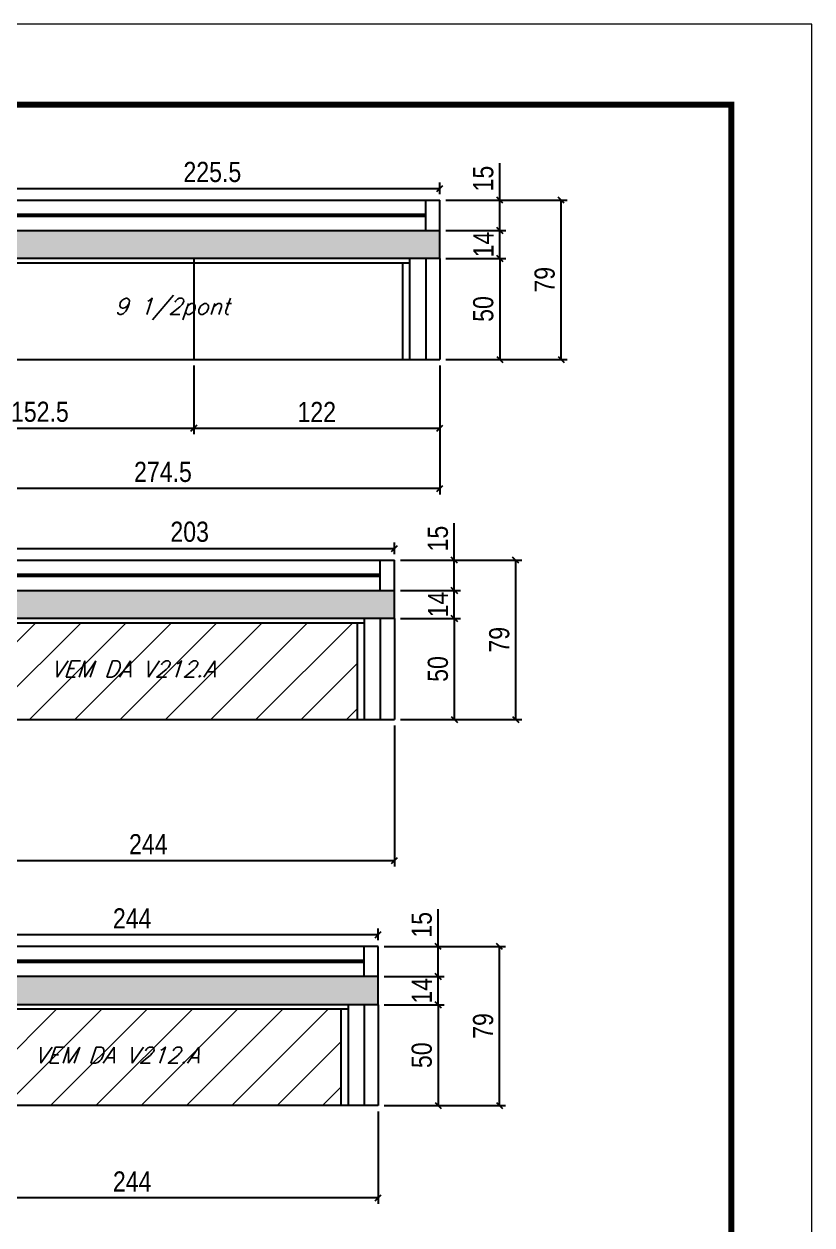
# Model space of a CAD drawing. Extents: x 13154 to 22413, y 1253 to 30260.
# Drawn here: x 17432 to 17823, y 25828 to 26423 of the extents above; entities that cross this region are included whole.
import ezdxf

# ---------------------------------------------------------------- set-up
doc = ezdxf.new("R2010")
doc.units = 0
doc.linetypes.add('DASHED', pattern=[0.75, 0.5, -0.25])
for name, color, linetype in [('COTA', 241, 'Continuous'), ('Painéis', 200, 'Continuous'), ('SARR_2.2x7', 40, 'Continuous'), ('SARR_3.5x7', 81, 'Continuous'), ('texto', 7, 'Continuous')]:
    doc.layers.add(name, color=color, linetype=linetype)
for name, color, linetype, lineweight in [('Folhas', 255, 'Continuous', 9), ('Hachura', 251, 'Continuous', 9), ('SARRAFO DE PRESSAO', 251, 'DASHED', 9)]:
    doc.layers.add(name, color=color, linetype=linetype, lineweight=lineweight)
doc.styles.add('COTA TECNICA', font='techl___.ttf', dxfattribs={"height": 10})
doc.styles.add('Romans', font='romans.shx')
doc.dimstyles.new('PAINEL', dxfattribs={"dimtxt": 10, "dimasz": 3, "dimexe": 3, "dimexo": 3, "dimgap": 3, "dimtad": 1, "dimdec": 1, "dimzin": 12, "dimdsep": 46, "dimtxsty": 'COTA TECNICA', "dimblk1": 'OBLIQUE', "dimblk2": 'OBLIQUE', "dimsah": 1, "dimcen": 0.9, "dimclrd": 4, "dimclre": 4, "dimclrt": 240, "dimadec": 1, "dimazin": 3, "dimtfac": 1, "dimtdec": 1, "dimtmove": 0, "dimatfit": 3, "dimfxl": 1, "dimtolj": 1, "dimtzin": 12, "dimarcsym": 0})

# ---------------------------------------------------------------- blocks, each defined once
blk = doc.blocks.new('9999999999')
at = {"layer": 'Folhas'}
blk.add_lwpolyline([(98138.98, 34190.21), (99623.98, 34190.21), (99623.98, 35240.21), (98138.98, 35240.21)], close=True, dxfattribs=at)
at = {"layer": 'Folhas', "color": 30, "const_width": 3}
blk.add_lwpolyline([(98213.98, 34230.21), (99583.98, 34230.21), (99583.98, 35200.21), (98213.98, 35200.21)], close=True, dxfattribs=at)
blk = doc.blocks.new('_Oblique')
at = {"color": 0, "linetype": 'ByBlock', "lineweight": -2}
blk.add_line((-0.5, -0.5), (0.5, 0.5), dxfattribs=at)
blk = doc.blocks.new('*D169')
at = {"layer": 'COTA', "color": 4, "linetype": 'ByBlock', "lineweight": -2, "transparency": 16777216}
for p, q in [((17363.89, 26254.09), (17363.89, 26190.11)), ((17638.39, 26254.09), (17638.39, 26190.11)), ((17638.39, 26193.11), (17363.89, 26193.11))]:
    blk.add_line(p, q, dxfattribs=at)
at = {"layer": 'Defpoints', "color": 0, "linetype": 'ByBlock', "transparency": 16777216}
for p in [(17363.89, 26257.09), (17638.39, 26257.09), (17363.89, 26193.11)]:
    blk.add_point(p, dxfattribs=at)
at = {"layer": 'COTA', "color": 4, "linetype": 'ByBlock', "lineweight": -2, "transparency": 16777216, "xscale": 3, "yscale": 3, "zscale": 3, "rotation": 180}
blk.add_blockref('_Oblique', (17363.89, 26193.11), dxfattribs=at)
at = {"layer": 'COTA', "color": 4, "linetype": 'ByBlock', "lineweight": -2, "transparency": 16777216, "xscale": 3, "yscale": 3, "zscale": 3}
blk.add_blockref('_Oblique', (17638.39, 26193.11), dxfattribs=at)
at = {"layer": 'COTA', "color": 240, "linetype": 'ByBlock', "transparency": 16777216, "insert": (17501.14, 26201.22), "char_height": 10, "attachment_point": 5, "style": 'COTA TECNICA'}
blk.add_mtext('\\A1;274.5', dxfattribs=at)
blk = doc.blocks.new('*D1103')
at = {"layer": 'COTA', "color": 4, "linetype": 'ByBlock', "lineweight": -2, "transparency": 16777216}
for p, q in [((17363.89, 26254.09), (17363.89, 26219.94)), ((17516.39, 26254.09), (17516.39, 26219.94)), ((17363.89, 26222.94), (17516.39, 26222.94))]:
    blk.add_line(p, q, dxfattribs=at)
at = {"layer": 'Defpoints', "color": 0, "linetype": 'ByBlock', "transparency": 16777216}
for p in [(17363.89, 26257.09), (17516.39, 26257.09), (17516.39, 26222.94)]:
    blk.add_point(p, dxfattribs=at)
at = {"layer": 'COTA', "color": 4, "linetype": 'ByBlock', "lineweight": -2, "transparency": 16777216, "xscale": 3, "yscale": 3, "zscale": 3, "rotation": 180}
blk.add_blockref('_Oblique', (17363.89, 26222.94), dxfattribs=at)
at = {"layer": 'COTA', "color": 4, "linetype": 'ByBlock', "lineweight": -2, "transparency": 16777216, "xscale": 3, "yscale": 3, "zscale": 3}
blk.add_blockref('_Oblique', (17516.39, 26222.94), dxfattribs=at)
at = {"layer": 'COTA', "color": 240, "linetype": 'ByBlock', "transparency": 16777216, "insert": (17440.14, 26231.05), "char_height": 10, "attachment_point": 5, "style": 'COTA TECNICA'}
blk.add_mtext('\\A1;152.5', dxfattribs=at)
blk = doc.blocks.new('*D1104')
at = {"layer": 'COTA', "color": 4, "linetype": 'ByBlock', "lineweight": -2, "transparency": 16777216}
for p, q in [((17516.39, 26254.09), (17516.39, 26219.94)), ((17638.39, 26254.09), (17638.39, 26219.94)), ((17516.39, 26222.94), (17638.39, 26222.94))]:
    blk.add_line(p, q, dxfattribs=at)
at = {"layer": 'Defpoints', "color": 0, "linetype": 'ByBlock', "transparency": 16777216}
for p in [(17516.39, 26257.09), (17638.39, 26257.09), (17638.39, 26222.94)]:
    blk.add_point(p, dxfattribs=at)
at = {"layer": 'COTA', "color": 4, "linetype": 'ByBlock', "lineweight": -2, "transparency": 16777216, "xscale": 3, "yscale": 3, "zscale": 3, "rotation": 180}
blk.add_blockref('_Oblique', (17516.39, 26222.94), dxfattribs=at)
at = {"layer": 'COTA', "color": 4, "linetype": 'ByBlock', "lineweight": -2, "transparency": 16777216, "xscale": 3, "yscale": 3, "zscale": 3}
blk.add_blockref('_Oblique', (17638.39, 26222.94), dxfattribs=at)
at = {"layer": 'COTA', "color": 240, "linetype": 'ByBlock', "transparency": 16777216, "insert": (17577.39, 26231), "char_height": 10, "attachment_point": 5, "style": 'COTA TECNICA'}
blk.add_mtext('\\A1;122', dxfattribs=at)
blk = doc.blocks.new('*D1172')
at = {"layer": 'COTA', "color": 4, "linetype": 'ByBlock', "lineweight": -2, "transparency": 16777216}
for p, q in [((17412.89, 26339.09), (17412.89, 26344.89)), ((17638.39, 26339.09), (17638.39, 26344.89)), ((17412.89, 26341.89), (17638.39, 26341.89))]:
    blk.add_line(p, q, dxfattribs=at)
at = {"layer": 'Defpoints', "color": 0, "linetype": 'ByBlock', "transparency": 16777216}
for p in [(17638.39, 26341.89), (17412.89, 26336.09), (17638.39, 26336.09)]:
    blk.add_point(p, dxfattribs=at)
at = {"layer": 'COTA', "color": 4, "linetype": 'ByBlock', "lineweight": -2, "transparency": 16777216, "xscale": 3, "yscale": 3, "zscale": 3, "rotation": 180}
blk.add_blockref('_Oblique', (17412.89, 26341.89), dxfattribs=at)
at = {"layer": 'COTA', "color": 4, "linetype": 'ByBlock', "lineweight": -2, "transparency": 16777216, "xscale": 3, "yscale": 3, "zscale": 3}
blk.add_blockref('_Oblique', (17638.39, 26341.89), dxfattribs=at)
at = {"layer": 'COTA', "color": 240, "linetype": 'ByBlock', "transparency": 16777216, "insert": (17525.64, 26350), "char_height": 10, "attachment_point": 5, "style": 'COTA TECNICA'}
blk.add_mtext('\\A1;225.5', dxfattribs=at)
blk = doc.blocks.new('*D1173')
at = {"layer": 'COTA', "color": 4, "linetype": 'ByBlock', "lineweight": -2, "transparency": 16777216}
for p, q in [((17641.39, 26307.09), (17671.09, 26307.09)), ((17668.09, 26307.09), (17668.09, 26257.09)), ((17641.39, 26257.09), (17671.09, 26257.09))]:
    blk.add_line(p, q, dxfattribs=at)
at = {"layer": 'Defpoints', "color": 0, "linetype": 'ByBlock', "transparency": 16777216}
for p in [(17638.39, 26307.09), (17638.39, 26257.09), (17668.09, 26257.09)]:
    blk.add_point(p, dxfattribs=at)
at = {"layer": 'COTA', "color": 4, "linetype": 'ByBlock', "lineweight": -2, "transparency": 16777216, "xscale": 3, "yscale": 3, "zscale": 3}
for p, rotation in [((17668.09, 26307.09), 90), ((17668.09, 26257.09), 270)]:
    blk.add_blockref('_Oblique', p, dxfattribs=dict(at, rotation=rotation))
at = {"layer": 'COTA', "color": 240, "linetype": 'ByBlock', "transparency": 16777216, "insert": (17659.98, 26282.09), "char_height": 10, "attachment_point": 5, "rotation": 90, "style": 'COTA TECNICA'}
blk.add_mtext('\\A1;50', dxfattribs=at)
blk = doc.blocks.new('*D1174')
at = {"layer": 'COTA', "color": 4, "linetype": 'ByBlock', "lineweight": -2, "transparency": 16777216}
for p, q in [((17641.39, 26321.09), (17671.09, 26321.09)), ((17668.09, 26307.09), (17668.09, 26321.09)), ((17641.39, 26307.09), (17671.09, 26307.09))]:
    blk.add_line(p, q, dxfattribs=at)
at = {"layer": 'Defpoints', "color": 0, "linetype": 'ByBlock', "transparency": 16777216}
for p in [(17638.39, 26321.09), (17668.09, 26321.09), (17638.39, 26307.09)]:
    blk.add_point(p, dxfattribs=at)
at = {"layer": 'COTA', "color": 4, "linetype": 'ByBlock', "lineweight": -2, "transparency": 16777216, "xscale": 3, "yscale": 3, "zscale": 3}
for p, rotation in [((17668.09, 26321.09), 90), ((17668.09, 26307.09), 270)]:
    blk.add_blockref('_Oblique', p, dxfattribs=dict(at, rotation=rotation))
at = {"layer": 'COTA', "color": 240, "linetype": 'ByBlock', "transparency": 16777216, "insert": (17660.02, 26314.09), "char_height": 10, "attachment_point": 5, "rotation": 90, "style": 'COTA TECNICA'}
blk.add_mtext('\\A1;14', dxfattribs=at)
blk = doc.blocks.new('*D1175')
at = {"layer": 'COTA', "color": 4, "linetype": 'ByBlock', "lineweight": -2, "transparency": 16777216}
for p, q in [((17668.09, 26336.09), (17668.09, 26354.46)), ((17641.39, 26336.09), (17671.09, 26336.09)), ((17668.09, 26321.09), (17668.09, 26336.09)), ((17641.39, 26321.09), (17671.09, 26321.09))]:
    blk.add_line(p, q, dxfattribs=at)
at = {"layer": 'Defpoints', "color": 0, "linetype": 'ByBlock', "transparency": 16777216}
for p in [(17638.39, 26336.09), (17668.09, 26336.09), (17638.39, 26321.09)]:
    blk.add_point(p, dxfattribs=at)
at = {"layer": 'COTA', "color": 4, "linetype": 'ByBlock', "lineweight": -2, "transparency": 16777216, "xscale": 3, "yscale": 3, "zscale": 3}
for p, rotation in [((17668.09, 26336.09), 90), ((17668.09, 26321.09), 270)]:
    blk.add_blockref('_Oblique', p, dxfattribs=dict(at, rotation=rotation))
at = {"layer": 'COTA', "color": 240, "linetype": 'ByBlock', "transparency": 16777216, "insert": (17659.98, 26346.78), "char_height": 10, "attachment_point": 5, "rotation": 90, "style": 'COTA TECNICA'}
blk.add_mtext('\\A1;15', dxfattribs=at)
blk = doc.blocks.new('*D1176')
at = {"layer": 'COTA', "color": 4, "linetype": 'ByBlock', "lineweight": -2, "transparency": 16777216}
for p, q in [((17641.39, 26336.09), (17701.51, 26336.09)), ((17698.51, 26257.09), (17698.51, 26336.09)), ((17641.39, 26257.09), (17701.51, 26257.09))]:
    blk.add_line(p, q, dxfattribs=at)
at = {"layer": 'Defpoints', "color": 0, "linetype": 'ByBlock', "transparency": 16777216}
for p in [(17638.39, 26336.09), (17698.51, 26336.09), (17638.39, 26257.09)]:
    blk.add_point(p, dxfattribs=at)
at = {"layer": 'COTA', "color": 4, "linetype": 'ByBlock', "lineweight": -2, "transparency": 16777216, "xscale": 3, "yscale": 3, "zscale": 3}
for p, rotation in [((17698.51, 26336.09), 90), ((17698.51, 26257.09), 270)]:
    blk.add_blockref('_Oblique', p, dxfattribs=dict(at, rotation=rotation))
at = {"layer": 'COTA', "color": 240, "linetype": 'ByBlock', "transparency": 16777216, "insert": (17690.41, 26296.59), "char_height": 10, "attachment_point": 5, "rotation": 90, "style": 'COTA TECNICA'}
blk.add_mtext('\\A1;79', dxfattribs=at)
blk = doc.blocks.new('*D1187')
at = {"layer": 'COTA', "color": 4, "linetype": 'ByBlock', "lineweight": -2, "transparency": 16777216}
for p, q in [((17371.89, 26075.51), (17371.89, 26005.52)), ((17615.89, 26075.51), (17615.89, 26005.52)), ((17371.89, 26008.52), (17615.89, 26008.52))]:
    blk.add_line(p, q, dxfattribs=at)
at = {"layer": 'Defpoints', "color": 0, "linetype": 'ByBlock', "transparency": 16777216}
for p in [(17371.89, 26078.51), (17615.89, 26078.51), (17615.89, 26008.52)]:
    blk.add_point(p, dxfattribs=at)
at = {"layer": 'COTA', "color": 4, "linetype": 'ByBlock', "lineweight": -2, "transparency": 16777216, "xscale": 3, "yscale": 3, "zscale": 3, "rotation": 180}
blk.add_blockref('_Oblique', (17371.89, 26008.52), dxfattribs=at)
at = {"layer": 'COTA', "color": 4, "linetype": 'ByBlock', "lineweight": -2, "transparency": 16777216, "xscale": 3, "yscale": 3, "zscale": 3}
blk.add_blockref('_Oblique', (17615.89, 26008.52), dxfattribs=at)
at = {"layer": 'COTA', "color": 240, "linetype": 'ByBlock', "transparency": 16777216, "insert": (17493.89, 26016.59), "char_height": 10, "attachment_point": 5, "style": 'COTA TECNICA'}
blk.add_mtext('\\A1;244', dxfattribs=at)
blk = doc.blocks.new('*D1188')
at = {"layer": 'COTA', "color": 4, "linetype": 'ByBlock', "lineweight": -2, "transparency": 16777216}
for p, q in [((17412.89, 26160.51), (17412.89, 26166.31)), ((17615.89, 26160.51), (17615.89, 26166.31)), ((17412.89, 26163.31), (17615.89, 26163.31))]:
    blk.add_line(p, q, dxfattribs=at)
at = {"layer": 'Defpoints', "color": 0, "linetype": 'ByBlock', "transparency": 16777216}
for p in [(17615.89, 26163.31), (17412.89, 26157.51), (17615.89, 26157.51)]:
    blk.add_point(p, dxfattribs=at)
at = {"layer": 'COTA', "color": 4, "linetype": 'ByBlock', "lineweight": -2, "transparency": 16777216, "xscale": 3, "yscale": 3, "zscale": 3, "rotation": 180}
blk.add_blockref('_Oblique', (17412.89, 26163.31), dxfattribs=at)
at = {"layer": 'COTA', "color": 4, "linetype": 'ByBlock', "lineweight": -2, "transparency": 16777216, "xscale": 3, "yscale": 3, "zscale": 3}
blk.add_blockref('_Oblique', (17615.89, 26163.31), dxfattribs=at)
at = {"layer": 'COTA', "color": 240, "linetype": 'ByBlock', "transparency": 16777216, "insert": (17514.39, 26171.53), "char_height": 10, "attachment_point": 5, "style": 'COTA TECNICA'}
blk.add_mtext('\\A1;203', dxfattribs=at)
blk = doc.blocks.new('*D190')
at = {"layer": 'COTA', "color": 4, "linetype": 'ByBlock', "lineweight": -2, "transparency": 16777216}
for p, q in [((17618.89, 26128.51), (17648.59, 26128.51)), ((17645.59, 26128.51), (17645.59, 26078.51)), ((17618.89, 26078.51), (17648.59, 26078.51))]:
    blk.add_line(p, q, dxfattribs=at)
at = {"layer": 'Defpoints', "color": 0, "linetype": 'ByBlock', "transparency": 16777216}
for p in [(17615.89, 26128.51), (17615.89, 26078.51), (17645.59, 26078.51)]:
    blk.add_point(p, dxfattribs=at)
at = {"layer": 'COTA', "color": 4, "linetype": 'ByBlock', "lineweight": -2, "transparency": 16777216, "xscale": 3, "yscale": 3, "zscale": 3}
for p, rotation in [((17645.59, 26128.51), 90), ((17645.59, 26078.51), 270)]:
    blk.add_blockref('_Oblique', p, dxfattribs=dict(at, rotation=rotation))
at = {"layer": 'COTA', "color": 240, "linetype": 'ByBlock', "transparency": 16777216, "insert": (17637.48, 26103.51), "char_height": 10, "attachment_point": 5, "rotation": 90, "style": 'COTA TECNICA'}
blk.add_mtext('\\A1;50', dxfattribs=at)
blk = doc.blocks.new('*D191')
at = {"layer": 'COTA', "color": 4, "linetype": 'ByBlock', "lineweight": -2, "transparency": 16777216}
for p, q in [((17618.89, 26142.51), (17648.59, 26142.51)), ((17645.59, 26128.51), (17645.59, 26142.51)), ((17618.89, 26128.51), (17648.59, 26128.51))]:
    blk.add_line(p, q, dxfattribs=at)
at = {"layer": 'Defpoints', "color": 0, "linetype": 'ByBlock', "transparency": 16777216}
for p in [(17615.89, 26142.51), (17645.59, 26142.51), (17615.89, 26128.51)]:
    blk.add_point(p, dxfattribs=at)
at = {"layer": 'COTA', "color": 4, "linetype": 'ByBlock', "lineweight": -2, "transparency": 16777216, "xscale": 3, "yscale": 3, "zscale": 3}
for p, rotation in [((17645.59, 26142.51), 90), ((17645.59, 26128.51), 270)]:
    blk.add_blockref('_Oblique', p, dxfattribs=dict(at, rotation=rotation))
at = {"layer": 'COTA', "color": 240, "linetype": 'ByBlock', "transparency": 16777216, "insert": (17637.52, 26135.51), "char_height": 10, "attachment_point": 5, "rotation": 90, "style": 'COTA TECNICA'}
blk.add_mtext('\\A1;14', dxfattribs=at)
blk = doc.blocks.new('*D192')
at = {"layer": 'COTA', "color": 4, "linetype": 'ByBlock', "lineweight": -2, "transparency": 16777216}
for p, q in [((17645.59, 26157.51), (17645.59, 26175.89)), ((17618.89, 26157.51), (17648.59, 26157.51)), ((17645.59, 26142.51), (17645.59, 26157.51)), ((17618.89, 26142.51), (17648.59, 26142.51))]:
    blk.add_line(p, q, dxfattribs=at)
at = {"layer": 'Defpoints', "color": 0, "linetype": 'ByBlock', "transparency": 16777216}
for p in [(17615.89, 26157.51), (17645.59, 26157.51), (17615.89, 26142.51)]:
    blk.add_point(p, dxfattribs=at)
at = {"layer": 'COTA', "color": 4, "linetype": 'ByBlock', "lineweight": -2, "transparency": 16777216, "xscale": 3, "yscale": 3, "zscale": 3}
for p, rotation in [((17645.59, 26157.51), 90), ((17645.59, 26142.51), 270)]:
    blk.add_blockref('_Oblique', p, dxfattribs=dict(at, rotation=rotation))
at = {"layer": 'COTA', "color": 240, "linetype": 'ByBlock', "transparency": 16777216, "insert": (17637.48, 26168.2), "char_height": 10, "attachment_point": 5, "rotation": 90, "style": 'COTA TECNICA'}
blk.add_mtext('\\A1;15', dxfattribs=at)
blk = doc.blocks.new('*D193')
at = {"layer": 'COTA', "color": 4, "linetype": 'ByBlock', "lineweight": -2, "transparency": 16777216}
for p, q in [((17618.89, 26157.51), (17679.01, 26157.51)), ((17676.01, 26078.51), (17676.01, 26157.51)), ((17618.89, 26078.51), (17679.01, 26078.51))]:
    blk.add_line(p, q, dxfattribs=at)
at = {"layer": 'Defpoints', "color": 0, "linetype": 'ByBlock', "transparency": 16777216}
for p in [(17615.89, 26157.51), (17676.01, 26157.51), (17615.89, 26078.51)]:
    blk.add_point(p, dxfattribs=at)
at = {"layer": 'COTA', "color": 4, "linetype": 'ByBlock', "lineweight": -2, "transparency": 16777216, "xscale": 3, "yscale": 3, "zscale": 3}
for p, rotation in [((17676.01, 26157.51), 90), ((17676.01, 26078.51), 270)]:
    blk.add_blockref('_Oblique', p, dxfattribs=dict(at, rotation=rotation))
at = {"layer": 'COTA', "color": 240, "linetype": 'ByBlock', "transparency": 16777216, "insert": (17667.91, 26118.01), "char_height": 10, "attachment_point": 5, "rotation": 90, "style": 'COTA TECNICA'}
blk.add_mtext('\\A1;79', dxfattribs=at)
blk = doc.blocks.new('*D1189')
at = {"layer": 'COTA', "color": 4, "linetype": 'ByBlock', "lineweight": -2, "transparency": 16777216}
for p, q in [((17363.89, 25968.92), (17363.89, 25974.72)), ((17607.89, 25968.92), (17607.89, 25974.72)), ((17607.89, 25971.72), (17363.89, 25971.72))]:
    blk.add_line(p, q, dxfattribs=at)
at = {"layer": 'Defpoints', "color": 0, "linetype": 'ByBlock', "transparency": 16777216}
for p in [(17363.89, 25971.72), (17363.89, 25965.92), (17607.89, 25965.92)]:
    blk.add_point(p, dxfattribs=at)
at = {"layer": 'COTA', "color": 4, "linetype": 'ByBlock', "lineweight": -2, "transparency": 16777216, "xscale": 3, "yscale": 3, "zscale": 3, "rotation": 180}
blk.add_blockref('_Oblique', (17363.89, 25971.72), dxfattribs=at)
at = {"layer": 'COTA', "color": 4, "linetype": 'ByBlock', "lineweight": -2, "transparency": 16777216, "xscale": 3, "yscale": 3, "zscale": 3}
blk.add_blockref('_Oblique', (17607.89, 25971.72), dxfattribs=at)
at = {"layer": 'COTA', "color": 240, "linetype": 'ByBlock', "transparency": 16777216, "insert": (17485.89, 25979.79), "char_height": 10, "attachment_point": 5, "style": 'COTA TECNICA'}
blk.add_mtext('\\A1;244', dxfattribs=at)
blk = doc.blocks.new('*D1193')
at = {"layer": 'COTA', "color": 4, "linetype": 'ByBlock', "lineweight": -2, "transparency": 16777216}
for p, q in [((17363.89, 25883.92), (17363.89, 25838.21)), ((17607.89, 25883.92), (17607.89, 25838.21)), ((17607.89, 25841.21), (17363.89, 25841.21))]:
    blk.add_line(p, q, dxfattribs=at)
at = {"layer": 'Defpoints', "color": 0, "linetype": 'ByBlock', "transparency": 16777216}
for p in [(17363.89, 25886.92), (17607.89, 25886.92), (17363.89, 25841.21)]:
    blk.add_point(p, dxfattribs=at)
at = {"layer": 'COTA', "color": 4, "linetype": 'ByBlock', "lineweight": -2, "transparency": 16777216, "xscale": 3, "yscale": 3, "zscale": 3, "rotation": 180}
blk.add_blockref('_Oblique', (17363.89, 25841.21), dxfattribs=at)
at = {"layer": 'COTA', "color": 4, "linetype": 'ByBlock', "lineweight": -2, "transparency": 16777216, "xscale": 3, "yscale": 3, "zscale": 3}
blk.add_blockref('_Oblique', (17607.89, 25841.21), dxfattribs=at)
at = {"layer": 'COTA', "color": 240, "linetype": 'ByBlock', "transparency": 16777216, "insert": (17485.89, 25849.28), "char_height": 10, "attachment_point": 5, "style": 'COTA TECNICA'}
blk.add_mtext('\\A1;244', dxfattribs=at)
blk = doc.blocks.new('*D195')
at = {"layer": 'COTA', "color": 4, "linetype": 'ByBlock', "lineweight": -2, "transparency": 16777216}
for p, q in [((17610.89, 25936.92), (17640.59, 25936.92)), ((17637.59, 25936.92), (17637.59, 25886.92)), ((17610.89, 25886.92), (17640.59, 25886.92))]:
    blk.add_line(p, q, dxfattribs=at)
at = {"layer": 'Defpoints', "color": 0, "linetype": 'ByBlock', "transparency": 16777216}
for p in [(17607.89, 25936.92), (17607.89, 25886.92), (17637.59, 25886.92)]:
    blk.add_point(p, dxfattribs=at)
at = {"layer": 'COTA', "color": 4, "linetype": 'ByBlock', "lineweight": -2, "transparency": 16777216, "xscale": 3, "yscale": 3, "zscale": 3}
for p, rotation in [((17637.59, 25936.92), 90), ((17637.59, 25886.92), 270)]:
    blk.add_blockref('_Oblique', p, dxfattribs=dict(at, rotation=rotation))
at = {"layer": 'COTA', "color": 240, "linetype": 'ByBlock', "transparency": 16777216, "insert": (17629.48, 25911.92), "char_height": 10, "attachment_point": 5, "rotation": 90, "style": 'COTA TECNICA'}
blk.add_mtext('\\A1;50', dxfattribs=at)
blk = doc.blocks.new('*D196')
at = {"layer": 'COTA', "color": 4, "linetype": 'ByBlock', "lineweight": -2, "transparency": 16777216}
for p, q in [((17610.89, 25950.92), (17640.59, 25950.92)), ((17637.59, 25936.92), (17637.59, 25950.92)), ((17610.89, 25936.92), (17640.59, 25936.92))]:
    blk.add_line(p, q, dxfattribs=at)
at = {"layer": 'Defpoints', "color": 0, "linetype": 'ByBlock', "transparency": 16777216}
for p in [(17607.89, 25950.92), (17637.59, 25950.92), (17607.89, 25936.92)]:
    blk.add_point(p, dxfattribs=at)
at = {"layer": 'COTA', "color": 4, "linetype": 'ByBlock', "lineweight": -2, "transparency": 16777216, "xscale": 3, "yscale": 3, "zscale": 3}
for p, rotation in [((17637.59, 25950.92), 90), ((17637.59, 25936.92), 270)]:
    blk.add_blockref('_Oblique', p, dxfattribs=dict(at, rotation=rotation))
at = {"layer": 'COTA', "color": 240, "linetype": 'ByBlock', "transparency": 16777216, "insert": (17629.52, 25943.92), "char_height": 10, "attachment_point": 5, "rotation": 90, "style": 'COTA TECNICA'}
blk.add_mtext('\\A1;14', dxfattribs=at)
blk = doc.blocks.new('*D197')
at = {"layer": 'COTA', "color": 4, "linetype": 'ByBlock', "lineweight": -2, "transparency": 16777216}
for p, q in [((17637.59, 25965.92), (17637.59, 25984.29)), ((17610.89, 25965.92), (17640.59, 25965.92)), ((17637.59, 25950.92), (17637.59, 25965.92)), ((17610.89, 25950.92), (17640.59, 25950.92))]:
    blk.add_line(p, q, dxfattribs=at)
at = {"layer": 'Defpoints', "color": 0, "linetype": 'ByBlock', "transparency": 16777216}
for p in [(17607.89, 25965.92), (17637.59, 25965.92), (17607.89, 25950.92)]:
    blk.add_point(p, dxfattribs=at)
at = {"layer": 'COTA', "color": 4, "linetype": 'ByBlock', "lineweight": -2, "transparency": 16777216, "xscale": 3, "yscale": 3, "zscale": 3}
for p, rotation in [((17637.59, 25965.92), 90), ((17637.59, 25950.92), 270)]:
    blk.add_blockref('_Oblique', p, dxfattribs=dict(at, rotation=rotation))
at = {"layer": 'COTA', "color": 240, "linetype": 'ByBlock', "transparency": 16777216, "insert": (17629.48, 25976.61), "char_height": 10, "attachment_point": 5, "rotation": 90, "style": 'COTA TECNICA'}
blk.add_mtext('\\A1;15', dxfattribs=at)
blk = doc.blocks.new('*D198')
at = {"layer": 'COTA', "color": 4, "linetype": 'ByBlock', "lineweight": -2, "transparency": 16777216}
for p, q in [((17610.89, 25965.92), (17671.01, 25965.92)), ((17668.01, 25886.92), (17668.01, 25965.92)), ((17610.89, 25886.92), (17671.01, 25886.92))]:
    blk.add_line(p, q, dxfattribs=at)
at = {"layer": 'Defpoints', "color": 0, "linetype": 'ByBlock', "transparency": 16777216}
for p in [(17607.89, 25965.92), (17668.01, 25965.92), (17607.89, 25886.92)]:
    blk.add_point(p, dxfattribs=at)
at = {"layer": 'COTA', "color": 4, "linetype": 'ByBlock', "lineweight": -2, "transparency": 16777216, "xscale": 3, "yscale": 3, "zscale": 3}
for p, rotation in [((17668.01, 25965.92), 90), ((17668.01, 25886.92), 270)]:
    blk.add_blockref('_Oblique', p, dxfattribs=dict(at, rotation=rotation))
at = {"layer": 'COTA', "color": 240, "linetype": 'ByBlock', "transparency": 16777216, "insert": (17659.91, 25926.42), "char_height": 10, "attachment_point": 5, "rotation": 90, "style": 'COTA TECNICA'}
blk.add_mtext('\\A1;79', dxfattribs=at)

msp = doc.modelspace()

# ---------------------------------------------------------------- hatches: boundary and pattern name
at = {"layer": 'COTA', "linetype": 'ByBlock'}
h = msp.add_hatch(dxfattribs=at)
h.set_pattern_fill('AR-CONC', color=256, scale=0.03)
h.set_pattern_definition([(50, (-115866.6203, -5353.9355), (5.46554007, -0.47817257), [0.5715, -6.2865]), (355, (-115866.62, -5353.9355), (-1.05730264, 5.73170536), [0.4572, -5.02921753]), (100.4514447, (-115866.165, -5353.9753), (4.40823741, 5.25353256), [0.48570026, -5.34270734]), (46.1842, (-115866.62, -5352.4115), (8.13237123, -1.26126984), [0.85725, -9.42975]), (96.6355576, (-115865.9426, -5352.5166), (7.122124, 7.42278374), [0.7285507, -8.01406824]), (351.184151, (-115866.62, -5352.4115), (7.122124, 7.42278374), [0.685799, -7.54379196]), (21, (-115865.8583, -5352.7925), (4.54843174, -3.06795595), [0.5715, -6.2865]), (326, (-115865.858, -5352.7925), (1.85406085, 5.52563898), [0.4572, -5.0292]), (71.451445, (-115865.479, -5353.048), (6.40249258, 2.45768307), [0.48570026, -5.34269813]), (37.5, (-115866.6203, -5353.9355), (0.092658098, 2.536651166), [0, -4.96824, 0, -5.1054, 0, -5.04825]), (7.5, (-115866.6203, -5353.9355), (2.004589875, 3.005417245), [0, -2.91084, 0, -4.85394, 0, -1.92405]), (327.5, (-115868.3195, -5353.9355), (4.067717855, -0.17186232), [0, -1.905, 0, -5.9436, 0, -7.8867]), (317.5, (-115869.0815, -5353.9355), (4.44387544, 0.76279473), [0, -2.4765, 0, -3.94716, 0, -5.6007])])
h.paths.add_polyline_path([(17363.89, 26307.09), (17363.89, 26262.09), (17391.89, 26262.09), (17391.89, 26307.09), (17638.39, 26307.09), (17638.39, 26321.09), (16924.89, 26321.09), (16924.89, 26307.09), (17143.89, 26307.09), (17143.89, 26262.09), (17171.89, 26262.09), (17171.89, 26307.09)])
h = msp.add_hatch(dxfattribs=at)
h.set_pattern_fill('AR-CONC', color=256, scale=0.03)
h.set_pattern_definition([(50, (-115861.6203, -5327.072), (5.46554007, -0.47817257), [0.5715, -6.2865]), (355, (-115861.62, -5327.072), (-1.05730264, 5.73170536), [0.4572, -5.02921753]), (100.4514447, (-115861.165, -5327.1116), (4.40823741, 5.25353256), [0.48570026, -5.34270734]), (46.1842, (-115861.62, -5325.548), (8.13237123, -1.26126984), [0.85725, -9.42975]), (96.6355576, (-115860.9426, -5325.653), (7.122124, 7.42278374), [0.7285507, -8.01406824]), (351.184151, (-115861.62, -5325.548), (7.122124, 7.42278374), [0.685799, -7.54379196]), (21, (-115860.8583, -5325.929), (4.54843174, -3.06795595), [0.5715, -6.2865]), (326, (-115860.858, -5325.929), (1.85406085, 5.52563898), [0.4572, -5.0292]), (71.451445, (-115860.479, -5326.1845), (6.40249258, 2.45768307), [0.48570026, -5.34269813]), (37.5, (-115861.6203, -5327.0718), (0.092658098, 2.536651166), [0, -4.96824, 0, -5.1054, 0, -5.04825]), (7.5, (-115861.6203, -5327.0718), (2.004589875, 3.005417245), [0, -2.91084, 0, -4.85394, 0, -1.92405]), (327.5, (-115863.3195, -5327.0718), (4.067717855, -0.17186232), [0, -1.905, 0, -5.9436, 0, -7.8867]), (317.5, (-115864.0815, -5327.0718), (4.44387544, 0.76279473), [0, -2.4765, 0, -3.94716, 0, -5.6007])])
h.paths.add_polyline_path([(17206.39, 26083.51), (17239.39, 26083.51), (17239.39, 26128.51), (17615.89, 26128.51), (17615.89, 26142.51), (16924.89, 26142.51), (16924.89, 26128.51), (17206.39, 26128.51)])
h = msp.add_hatch(dxfattribs=at)
h.set_pattern_fill('AR-CONC', color=256, scale=0.03)
h.set_pattern_definition([(50, (-115915.1203, -5518.664), (5.46554007, -0.47817257), [0.5715, -6.2865]), (355, (-115915.12, -5518.664), (-1.05730264, 5.73170536), [0.4572, -5.02921753]), (100.4514447, (-115914.665, -5518.704), (4.40823741, 5.25353256), [0.48570026, -5.34270734]), (46.1842, (-115915.12, -5517.14), (8.13237123, -1.26126984), [0.85725, -9.42975]), (96.6355576, (-115914.4426, -5517.245), (7.122124, 7.42278374), [0.7285507, -8.01406824]), (351.184151, (-115915.12, -5517.14), (7.122124, 7.42278374), [0.685799, -7.54379196]), (21, (-115914.3583, -5517.521), (4.54843174, -3.06795595), [0.5715, -6.2865]), (326, (-115914.358, -5517.521), (1.85406085, 5.52563898), [0.4572, -5.0292]), (71.451445, (-115913.979, -5517.777), (6.40249258, 2.45768307), [0.48570026, -5.34269813]), (37.5, (-115915.1203, -5518.6641), (0.092658098, 2.536651166), [0, -4.96824, 0, -5.1054, 0, -5.04825]), (7.5, (-115915.1203, -5518.6641), (2.004589875, 3.005417245), [0, -2.91084, 0, -4.85394, 0, -1.92405]), (327.5, (-115916.8195, -5518.6641), (4.067717855, -0.17186232), [0, -1.905, 0, -5.9436, 0, -7.8867]), (317.5, (-115917.5815, -5518.664), (4.44387544, 0.76279473), [0, -2.4765, 0, -3.94716, 0, -5.6007])])
h.paths.add_polyline_path([(17261.89, 25891.92), (17294.89, 25891.92), (17294.89, 25936.92), (17607.89, 25936.92), (17607.89, 25950.92), (16924.89, 25950.92), (16924.89, 25936.92), (17261.89, 25936.92)])
at = {"layer": 'Hachura', "linetype": 'ByBlock'}
h = msp.add_hatch(dxfattribs=at)
h.set_pattern_fill('ANSI31', color=256, scale=5)
h.paths.add_polyline_path([(17375.39, 26126.31), (17375.39, 26078.51), (17597.39, 26078.51), (17597.39, 26126.31)])
h.paths.add_polyline_path([(17589.39, 25886.92), (17589.39, 25934.72), (17367.39, 25934.72), (17367.39, 25886.92)])

# ---------------------------------------------------------------- linework, layer by layer
at = {"layer": 'COTA', "linetype": 'ByBlock'}
for p, q in [((17638.39, 26307.09), (17638.39, 26321.09)), ((17615.89, 26128.51), (17615.89, 26142.51)), ((17607.89, 25936.92), (17607.89, 25950.92))]:
    msp.add_line(p, q, dxfattribs=at)
at = {"layer": 'Painéis', "linetype": 'Continuous'}
for p, q in [((16924.89, 26336.09), (17638.39, 26336.09)), ((17638.39, 26321.09), (17638.39, 26336.09)), ((16924.89, 26321.09), (17638.39, 26321.09)), ((17638.39, 26307.09), (17391.89, 26307.09)), ((17516.39, 26307.09), (17516.39, 26257.09)), ((17638.39, 26307.09), (17638.39, 26257.09)), ((16924.89, 26257.09), (17638.39, 26257.09)), ((16924.89, 26157.51), (17615.89, 26157.51)), ((17615.89, 26142.51), (17615.89, 26157.51)), ((16924.89, 26142.51), (17615.89, 26142.51)), ((17615.89, 26128.51), (17239.39, 26128.51)), ((17615.89, 26128.51), (17615.89, 26078.51)), ((16924.89, 26078.51), (17615.89, 26078.51)), ((17607.89, 25965.92), (16924.89, 25965.92)), ((17607.89, 25950.92), (17607.89, 25965.92)), ((17607.89, 25950.92), (16924.89, 25950.92)), ((17607.89, 25936.92), (17294.89, 25936.92)), ((17607.89, 25936.92), (17607.89, 25886.92)), ((17607.89, 25886.92), (16924.89, 25886.92))]:
    msp.add_line(p, q, dxfattribs=at)
at = {"layer": 'SARR_2.2x7', "linetype": 'Continuous'}
for p, q in [((17631.39, 26321.09), (17631.39, 26336.09)), ((17412.89, 26329.09), (17631.39, 26329.09)), ((17412.89, 26328.09), (17631.39, 26328.09)), ((17623.39, 26304.89), (17391.89, 26304.89)), ((17631.39, 26307.09), (17631.39, 26257.09)), ((17608.89, 26142.51), (17608.89, 26157.51)), ((17168.89, 26150.51), (17608.89, 26150.51)), ((17168.89, 26149.51), (17608.89, 26149.51)), ((17600.89, 26126.31), (17371.89, 26126.31)), ((17608.89, 26128.51), (17608.89, 26078.51)), ((17600.89, 25950.92), (17600.89, 25965.92)), ((17600.89, 25958.92), (17363.89, 25958.92)), ((17600.89, 25957.92), (17363.89, 25957.92)), ((17592.89, 25934.72), (17363.89, 25934.72)), ((17600.89, 25936.92), (17600.89, 25886.92))]:
    msp.add_line(p, q, dxfattribs=at)
at = {"layer": 'SARR_3.5x7'}
for p, q in [((17619.89, 26304.89), (17619.89, 26257.09)), ((17623.39, 26307.09), (17623.39, 26257.09)), ((17597.39, 26126.31), (17597.39, 26078.51)), ((17600.89, 26128.51), (17600.89, 26078.51)), ((17589.39, 25934.72), (17589.39, 25886.92)), ((17592.89, 25936.92), (17592.89, 25886.92))]:
    msp.add_line(p, q, dxfattribs=at)

# ---------------------------------------------------------------- block references
at = {"layer": 'SARRAFO DE PRESSAO', "color": 6, "linetype": 'ByBlock'}
msp.add_blockref('9999999999', (-81801.1, -8816.76), dxfattribs=at)

# ---------------------------------------------------------------- texts
at = {"layer": 'texto', "color": 2, "char_height": 8, "attachment_point": 5, "style": 'Romans'}
for s, insert in [('{\\Q19;\\C256;9 1/2pont}', (17505.64, 26282.09)), ('{\\Q19;\\C256;VEM DA V212.A}', (17486.39, 26103.51))]:
    msp.add_mtext(s, dxfattribs=dict(at, insert=insert))
at = {"layer": 'texto', "color": 2, "insert": (17478.39, 25911.92), "char_height": 8, "width": 148.2695, "attachment_point": 5, "style": 'Romans'}
msp.add_mtext('{\\Q19;\\C256;VEM DA V212.A}', dxfattribs=at)

# ---------------------------------------------------------------- dimensions: what is measured, and where the dimension line sits
at = {"layer": 'COTA', "linetype": 'ByBlock'}
for base, p1, p2, picture, middle in [((17638.39, 26341.89), (17412.89, 26336.09), (17638.39, 26336.09), '*D1172', (17525.64, 26350)), ((17638.39, 26222.94), (17516.39, 26257.09), (17638.39, 26257.09), '*D1104', (17577.39, 26231))]:
    dim = msp.add_linear_dim(base=base, p1=p1, p2=p2, dimstyle='PAINEL', override={"dimtmove": 1}, dxfattribs=at)
    dim.commit()
    dim.dimension.update_dxf_attribs({"geometry": picture, "text_midpoint": middle})
for base, p1, p2, angle, picture, middle in [((17668.09, 26336.09), (17638.39, 26321.09), (17638.39, 26336.09), 90, '*D1175', (17659.98, 26346.78)), ((17698.51, 26336.09), (17638.39, 26257.09), (17638.39, 26336.09), 90, '*D1176', (17690.41, 26296.59)), ((17668.09, 26257.09), (17638.39, 26307.09), (17638.39, 26257.09), 90, '*D1173', (17659.98, 26282.09)), ((17363.89, 26193.11), (17638.39, 26257.09), (17363.89, 26257.09), 180, '*D169', (17501.14, 26201.22)), ((17645.59, 26157.51), (17615.89, 26142.51), (17615.89, 26157.51), 90, '*D192', (17637.48, 26168.2)), ((17676.01, 26157.51), (17615.89, 26078.51), (17615.89, 26157.51), 90, '*D193', (17667.91, 26118.01)), ((17645.59, 26078.51), (17615.89, 26128.51), (17615.89, 26078.51), 90, '*D190', (17637.48, 26103.51)), ((17363.89, 25971.72), (17607.89, 25965.92), (17363.89, 25965.92), 180, '*D1189', (17485.89, 25979.79)), ((17637.59, 25965.92), (17607.89, 25950.92), (17607.89, 25965.92), 90, '*D197', (17629.48, 25976.61)), ((17668.01, 25965.92), (17607.89, 25886.92), (17607.89, 25965.92), 90, '*D198', (17659.91, 25926.42)), ((17637.59, 25886.92), (17607.89, 25936.92), (17607.89, 25886.92), 90, '*D195', (17629.48, 25911.92)), ((17363.89, 25841.21), (17607.89, 25886.92), (17363.89, 25886.92), 180, '*D1193', (17485.89, 25849.28))]:
    dim = msp.add_linear_dim(base=base, p1=p1, p2=p2, angle=angle, dimstyle='PAINEL', dxfattribs=at)
    dim.commit()
    dim.dimension.update_dxf_attribs({"geometry": picture, "text_midpoint": middle})
for base, p1, p2, picture, middle in [((17668.09, 26321.09), (17638.39, 26307.09), (17638.39, 26321.09), '*D1174', (17668.09, 26314.09)), ((17645.59, 26142.51), (17615.89, 26128.51), (17615.89, 26142.51), '*D191', (17645.59, 26135.51)), ((17637.59, 25950.92), (17607.89, 25936.92), (17607.89, 25950.92), '*D196', (17637.59, 25943.92))]:
    dim = msp.add_linear_dim(base=base, p1=p1, p2=p2, angle=90, dimstyle='PAINEL', dxfattribs=at)
    dim.commit()
    dim.dimension.update_dxf_attribs({"geometry": picture, "text_midpoint": middle, "dimtype": 160})
for base, p1, p2, picture, middle in [((17516.39, 26222.94), (17363.89, 26257.09), (17516.39, 26257.09), '*D1103', (17440.14, 26231.05)), ((17615.89, 26163.31), (17412.89, 26157.51), (17615.89, 26157.51), '*D1188', (17514.39, 26171.53)), ((17615.89, 26008.52), (17371.89, 26078.51), (17615.89, 26078.51), '*D1187', (17493.89, 26016.59))]:
    dim = msp.add_linear_dim(base=base, p1=p1, p2=p2, dimstyle='PAINEL', dxfattribs=at)
    dim.commit()
    dim.dimension.update_dxf_attribs({"geometry": picture, "text_midpoint": middle})

doc.saveas('drawing.dxf')
